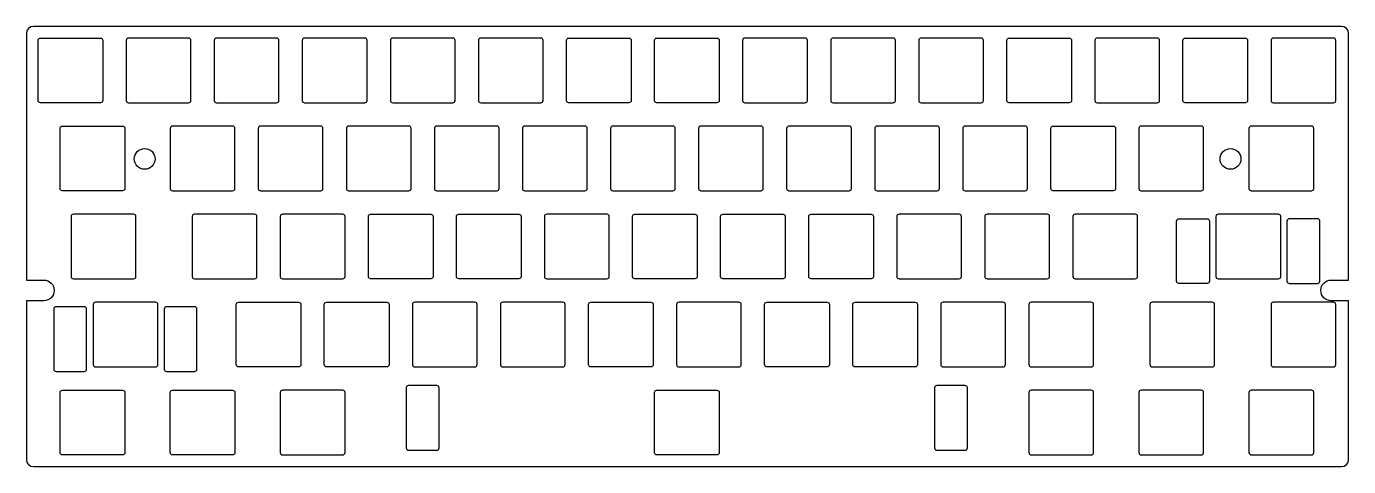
# Model space of a CAD drawing. Header units: millimetres. Extents: x 0 to 286, y -95 to 0.
import ezdxf

# ---------------------------------------------------------------- set-up
doc = ezdxf.new("R2010")
doc.units = ezdxf.units.MM
doc.layers.get('0').update_dxf_attribs({"linetype": 'CONTINUOUS'})

msp = doc.modelspace()

# ---------------------------------------------------------------- linework, layer by layer
for points in [[(285.99999, -54.87485), (286, -1.5, 0.414213562), (284.5, 0), (1.5, 0, 0.414213549), (0, -1.5), (0, -54.875), (3.75, -54.875, -1), (3.75, -59.375), (0, -59.375), (0, -93.75, 0.414213562), (1.5, -95.25), (284.5, -95.25, 0.414213562), (286, -93.75), (285.99999, -59.37515), (282.25, -59.37515, -1), (282.25, -54.87485)], [(2.525, -16.025), (2.525, -3.025, -0.414213562), (3.025, -2.525), (16.025, -2.525, -0.414213562), (16.525, -3.025), (16.525, -16.025, -0.414213562), (16.025, -16.525), (3.025, -16.525, -0.414213562)], [(21.575, -3.025), (21.575, -16.025, 0.414213562), (22.075, -16.525), (35.075, -16.525, 0.414213562), (35.575, -16.025), (35.575, -3.025, 0.414213562), (35.075, -2.525), (22.075, -2.525, 0.414213562)], [(54.625, -3.025, 0.414213562), (54.125, -2.525), (41.125, -2.525, 0.414213562), (40.625, -3.025), (40.625, -16.025, 0.414213562), (41.125, -16.525), (54.125, -16.525, 0.414213562), (54.625, -16.025)], [(60.175, -2.525, 0.414213562), (59.675, -3.025), (59.675, -16.025, 0.414213562), (60.175, -16.525), (73.175, -16.525, 0.414213562), (73.675, -16.025), (73.675, -3.025, 0.414213562), (73.175, -2.525)], [(92.725, -16.025), (92.725, -3.025, 0.414213562), (92.225, -2.525), (79.225, -2.525, 0.414213562), (78.725, -3.025), (78.725, -16.025, 0.414213562), (79.225, -16.525), (92.225, -16.525, 0.414213562)], [(111.775, -16.025), (111.775, -3.025, 0.414213562), (111.275, -2.525), (98.275, -2.525, 0.414213562), (97.775, -3.025), (97.775, -16.025, 0.414213562), (98.275, -16.525), (111.275, -16.525, 0.414213562)], [(117.325, -16.525, -0.414213562), (116.825, -16.025), (116.825, -3.025, -0.414213562), (117.325, -2.525), (130.325, -2.525, -0.414213562), (130.825, -3.025), (130.825, -16.025, -0.414213562), (130.325, -16.525)], [(149.375, -2.525, -0.414213562), (149.875, -3.025), (149.875, -16.025, -0.414213562), (149.375, -16.525), (136.375, -16.525, -0.414213562), (135.875, -16.025), (135.875, -3.025, -0.414213562), (136.375, -2.525)], [(168.925, -16.025), (168.925, -3.025, 0.414213562), (168.425, -2.525), (155.425, -2.525, 0.414213562), (154.925, -3.025), (154.925, -16.025, 0.414213562), (155.425, -16.525), (168.425, -16.525, 0.414213562)], [(173.975, -16.025, 0.414213562), (174.475, -16.525), (187.475, -16.525, 0.414213562), (187.975, -16.025), (187.975, -3.025, 0.414213562), (187.475, -2.525), (174.475, -2.525, 0.414213562), (173.975, -3.025)], [(193.525, -16.525), (206.525, -16.525, 0.414213562), (207.025, -16.025), (207.025, -3.025, 0.414213562), (206.525, -2.525), (193.525, -2.525, 0.414213562), (193.025, -3.025), (193.025, -16.025, 0.414213562)], [(212.575, -2.525), (225.575, -2.525, -0.414213562), (226.075, -3.025), (226.075, -16.025, -0.414213562), (225.575, -16.525), (212.575, -16.525, -0.414213562), (212.075, -16.025), (212.075, -3.025, -0.414213562)], [(231.125, -16.025, 0.414213562), (231.625, -16.525), (244.625, -16.525, 0.414213562), (245.125, -16.025), (245.125, -3.025, 0.414213562), (244.625, -2.525), (231.625, -2.525, 0.414213562), (231.125, -3.025)], [(250.175, -16.025), (250.175, -3.025, -0.414213562), (250.675, -2.525), (263.675, -2.525, -0.414213562), (264.175, -3.025), (264.175, -16.025, -0.414213562), (263.675, -16.525), (250.675, -16.525, -0.414213562)], [(282.725, -16.525, 0.414213562), (283.225, -16.025), (283.225, -3.025, 0.414213562), (282.725, -2.525), (269.725, -2.525, 0.414213562), (269.225, -3.025), (269.225, -16.025, 0.414213562), (269.725, -16.525)], [(20.7875, -21.575, -0.414213562), (21.2875, -22.075), (21.2875, -35.075, -0.414213562), (20.7875, -35.575), (7.7875, -35.575, -0.414213562), (7.2875, -35.075), (7.2875, -22.075, -0.414213562), (7.7875, -21.575)], [(31.6, -21.575, 0.414213562), (31.1, -22.075), (31.1, -35.075, 0.414213562), (31.6, -35.575), (44.6, -35.575, 0.414213562), (45.1, -35.075), (45.1, -22.075, 0.414213562), (44.6, -21.575)], [(50.15, -22.075), (50.15, -35.075, 0.414213562), (50.65, -35.575), (63.65, -35.575, 0.414213562), (64.15, -35.075), (64.15, -22.075, 0.414213562), (63.65, -21.575), (50.65, -21.575, 0.414213562)], [(69.2, -22.075), (69.2, -35.075, 0.414213562), (69.7, -35.575), (82.7, -35.575, 0.414213562), (83.2, -35.075), (83.2, -22.075, 0.414213562), (82.7, -21.575), (69.7, -21.575, 0.414213562)], [(88.25, -35.075, 0.414213562), (88.75, -35.575), (101.75, -35.575, 0.414213562), (102.25, -35.075), (102.25, -22.075, 0.414213562), (101.75, -21.575), (88.75, -21.575, 0.414213562), (88.25, -22.075)], [(107.8, -35.575), (120.8, -35.575, 0.414213562), (121.3, -35.075), (121.3, -22.075, 0.414213562), (120.8, -21.575), (107.8, -21.575, 0.414213562), (107.3, -22.075), (107.3, -35.075, 0.414213562)], [(126.35, -22.075), (126.35, -35.075, 0.414213562), (126.85, -35.575), (139.85, -35.575, 0.414213562), (140.35, -35.075), (140.35, -22.075, 0.414213562), (139.85, -21.575), (126.85, -21.575, 0.414213562)], [(159.4, -22.075, 0.414213562), (158.9, -21.575), (145.9, -21.575, 0.414213562), (145.4, -22.075), (145.4, -35.075, 0.414213562), (145.9, -35.575), (158.9, -35.575, 0.414213562), (159.4, -35.075)], [(164.45, -35.075, 0.414213562), (164.95, -35.575), (177.95, -35.575, 0.414213562), (178.45, -35.075), (178.45, -22.075, 0.414213562), (177.95, -21.575), (164.95, -21.575, 0.414213562), (164.45, -22.075)], [(197.5, -22.075, 0.414213562), (197, -21.575), (184, -21.575, 0.414213562), (183.5, -22.075), (183.5, -35.075, 0.414213562), (184, -35.575), (197, -35.575, 0.414213562), (197.5, -35.075)], [(202.55, -35.075, 0.414213562), (203.05, -35.575), (216.05, -35.575, 0.414213562), (216.55, -35.075), (216.55, -22.075, 0.414213562), (216.05, -21.575), (203.05, -21.575, 0.414213562), (202.55, -22.075)], [(221.6, -35.075), (221.6, -22.075, -0.414213562), (222.1, -21.575), (235.1, -21.575, -0.414213562), (235.6, -22.075), (235.6, -35.075, -0.414213562), (235.1, -35.575), (222.1, -35.575, -0.414213562)], [(241.15, -21.575, 0.414213562), (240.65, -22.075), (240.65, -35.075, 0.414213562), (241.15, -35.575), (254.15, -35.575, 0.414213562), (254.65, -35.075), (254.65, -22.075, 0.414213562), (254.15, -21.575)], [(278.4625, -35.075), (278.4625, -22.075, 0.414213562), (277.9625, -21.575), (264.9625, -21.575, 0.414213562), (264.4625, -22.075), (264.4625, -35.075, 0.414213562), (264.9625, -35.575), (277.9625, -35.575, 0.414213562)], [(23.16875, -54.625, 0.414213562), (23.66875, -54.125), (23.66875, -41.125, 0.414213562), (23.16875, -40.625), (10.16875, -40.625, 0.414213562), (9.66875, -41.125), (9.66875, -54.125, 0.414213562), (10.16875, -54.625)], [(36.3625, -40.625, 0.414213562), (35.8625, -41.125), (35.8625, -54.125, 0.414213562), (36.3625, -54.625), (49.3625, -54.625, 0.414213562), (49.8625, -54.125), (49.8625, -41.125, 0.414213562), (49.3625, -40.625)], [(55.4125, -40.625, 0.414213562), (54.9125, -41.125), (54.9125, -54.125, 0.414213562), (55.4125, -54.625), (68.4125, -54.625, 0.414213562), (68.9125, -54.125), (68.9125, -41.125, 0.414213562), (68.4125, -40.625)], [(87.4625, -54.625), (74.4625, -54.625, -0.414213562), (73.9625, -54.125), (73.9625, -41.125, -0.414213562), (74.4625, -40.625), (87.4625, -40.625, -0.414213562), (87.9625, -41.125), (87.9625, -54.125, -0.414213562)], [(93.0125, -54.125), (93.0125, -41.125, -0.414213562), (93.5125, -40.625), (106.5125, -40.625, -0.414213562), (107.0125, -41.125), (107.0125, -54.125, -0.414213562), (106.5125, -54.625), (93.5125, -54.625, -0.414213562)], [(126.0625, -54.125), (126.0625, -41.125, 0.414213562), (125.5625, -40.625), (112.5625, -40.625, 0.414213562), (112.0625, -41.125), (112.0625, -54.125, 0.414213562), (112.5625, -54.625), (125.5625, -54.625, 0.414213562)], [(131.6125, -40.625), (144.6125, -40.625, -0.414213562), (145.1125, -41.125), (145.1125, -54.125, -0.414213562), (144.6125, -54.625), (131.6125, -54.625, -0.414213562), (131.1125, -54.125), (131.1125, -41.125, -0.414213562)], [(163.6625, -40.625, -0.414213562), (164.1625, -41.125), (164.1625, -54.125, -0.414213562), (163.6625, -54.625), (150.6625, -54.625, -0.414213562), (150.1625, -54.125), (150.1625, -41.125, -0.414213562), (150.6625, -40.625)], [(182.7125, -54.625), (169.7125, -54.625, -0.414213562), (169.2125, -54.125), (169.2125, -41.125, -0.414213562), (169.7125, -40.625), (182.7125, -40.625, -0.414213562), (183.2125, -41.125), (183.2125, -54.125, -0.414213562)], [(188.7625, -40.625, 0.414213562), (188.2625, -41.125), (188.2625, -54.125, 0.414213562), (188.7625, -54.625), (201.7625, -54.625, 0.414213562), (202.2625, -54.125), (202.2625, -41.125, 0.414213562), (201.7625, -40.625)], [(221.3125, -41.125, 0.414213562), (220.8125, -40.625), (207.8125, -40.625, 0.414213562), (207.3125, -41.125), (207.3125, -54.125, 0.414213562), (207.8125, -54.625), (220.8125, -54.625, 0.414213562), (221.3125, -54.125)], [(226.8625, -40.625, 0.414213562), (226.3625, -41.125), (226.3625, -54.125, 0.414213562), (226.8625, -54.625), (239.8625, -54.625, 0.414213562), (240.3625, -54.125), (240.3625, -41.125, 0.414213562), (239.8625, -40.625)], [(255.90575, -42.125), (255.90575, -55.125, -0.414213562), (255.40575, -55.625), (249.30575, -55.625, -0.414213562), (248.80575, -55.125), (248.80575, -42.125, -0.414213562), (249.30575, -41.625), (255.40575, -41.625, -0.414213562)], [(257.81875, -40.625, 0.414213562), (257.31875, -41.125), (257.31875, -54.125, 0.414213562), (257.81875, -54.625), (270.81875, -54.625, 0.414213562), (271.31875, -54.125), (271.31875, -41.125, 0.414213562), (270.81875, -40.625)], [(272.68175, -55.125, 0.414213562), (273.18175, -55.625), (279.28175, -55.625, 0.414213562), (279.78175, -55.125), (279.78175, -42.125, 0.414213562), (279.28175, -41.625), (273.18175, -41.625, 0.414213562), (272.68175, -42.125)], [(27.93125, -59.675), (14.93125, -59.675, 0.414213562), (14.43125, -60.175), (14.43125, -73.175, 0.414213562), (14.93125, -73.675), (27.93125, -73.675, 0.414213562), (28.43125, -73.175), (28.43125, -60.175, 0.414213562)], [(45.3875, -73.175), (45.3875, -60.175, -0.414213562), (45.8875, -59.675), (58.8875, -59.675, -0.414213562), (59.3875, -60.175), (59.3875, -73.175, -0.414213562), (58.8875, -73.675), (45.8875, -73.675, -0.414213562)], [(77.9375, -73.675), (64.9375, -73.675, -0.414213562), (64.4375, -73.175), (64.4375, -60.175, -0.414213562), (64.9375, -59.675), (77.9375, -59.675, -0.414213562), (78.4375, -60.175), (78.4375, -73.175, -0.414213562)], [(97.4875, -73.175), (97.4875, -60.175, 0.414213562), (96.9875, -59.675), (83.9875, -59.675, 0.414213562), (83.4875, -60.175), (83.4875, -73.175, 0.414213562), (83.9875, -73.675), (96.9875, -73.675, 0.414213562)], [(103.0375, -73.675), (116.0375, -73.675, 0.414213562), (116.5375, -73.175), (116.5375, -60.175, 0.414213562), (116.0375, -59.675), (103.0375, -59.675, 0.414213562), (102.5375, -60.175), (102.5375, -73.175, 0.414213562)], [(121.5875, -60.175, -0.414213562), (122.0875, -59.675), (135.0875, -59.675, -0.414213562), (135.5875, -60.175), (135.5875, -73.175, -0.414213562), (135.0875, -73.675), (122.0875, -73.675, -0.414213562), (121.5875, -73.175)], [(140.6375, -60.175), (140.6375, -73.175, 0.414213562), (141.1375, -73.675), (154.1375, -73.675, 0.414213562), (154.6375, -73.175), (154.6375, -60.175, 0.414213562), (154.1375, -59.675), (141.1375, -59.675, 0.414213562)], [(173.1875, -59.675, -0.414213562), (173.6875, -60.175), (173.6875, -73.175, -0.414213562), (173.1875, -73.675), (160.1875, -73.675, -0.414213562), (159.6875, -73.175), (159.6875, -60.175, -0.414213562), (160.1875, -59.675)], [(192.2375, -59.675, -0.414213562), (192.7375, -60.175), (192.7375, -73.175, -0.414213562), (192.2375, -73.675), (179.2375, -73.675, -0.414213562), (178.7375, -73.175), (178.7375, -60.175, -0.414213562), (179.2375, -59.675)], [(211.7875, -73.175), (211.7875, -60.175, 0.414213562), (211.2875, -59.675), (198.2875, -59.675, 0.414213562), (197.7875, -60.175), (197.7875, -73.175, 0.414213562), (198.2875, -73.675), (211.2875, -73.675, 0.414213562)], [(230.3375, -73.675, 0.414213562), (230.8375, -73.175), (230.8375, -60.175, 0.414213562), (230.3375, -59.675), (217.3375, -59.675, 0.414213562), (216.8375, -60.175), (216.8375, -73.175, 0.414213562), (217.3375, -73.675)], [(243.53125, -73.675), (256.53125, -73.675, 0.414213562), (257.03125, -73.175), (257.03125, -60.175, 0.414213562), (256.53125, -59.675), (243.53125, -59.675, 0.414213562), (243.03125, -60.175), (243.03125, -73.175, 0.414213562)], [(269.725, -73.675), (282.725, -73.675, 0.414213562), (283.225, -73.175), (283.225, -60.175, 0.414213562), (282.725, -59.675), (269.725, -59.675, 0.414213562), (269.225, -60.175), (269.225, -73.175, 0.414213562)], [(13.01825, -74.175), (13.01825, -61.175, 0.414213562), (12.51825, -60.675), (6.41825, -60.675, 0.414213562), (5.91825, -61.175), (5.91825, -74.175, 0.414213562), (6.41825, -74.675), (12.51825, -74.675, 0.414213562)], [(30.29425, -60.675, 0.414213562), (29.79425, -61.175), (29.79425, -74.175, 0.414213562), (30.29425, -74.675), (36.39425, -74.675, 0.414213562), (36.89425, -74.175), (36.89425, -61.175, 0.414213562), (36.39425, -60.675)], [(21.2875, -79.225), (21.2875, -92.225, -0.414213562), (20.7875, -92.725), (7.7875, -92.725, -0.414213562), (7.2875, -92.225), (7.2875, -79.225, -0.414213562), (7.7875, -78.725), (20.7875, -78.725, -0.414213562)], [(45.1, -79.225), (45.1, -92.225, -0.414213562), (44.6, -92.725), (31.6, -92.725, -0.414213562), (31.1, -92.225), (31.1, -79.225, -0.414213562), (31.6, -78.725), (44.6, -78.725, -0.414213562)], [(54.9125, -92.225, 0.414213562), (55.4125, -92.725), (68.4125, -92.725, 0.414213562), (68.9125, -92.225), (68.9125, -79.225, 0.414213562), (68.4125, -78.725), (55.4125, -78.725, 0.414213562), (54.9125, -79.225)], [(82.65, -77.725, 0.414213562), (82.15, -78.225), (82.15, -91.225, 0.414213562), (82.65, -91.725), (88.75, -91.725, 0.414213562), (89.25, -91.225), (89.25, -78.225, 0.414213562), (88.75, -77.725)], [(149.375, -92.725), (136.375, -92.725, -0.414213562), (135.875, -92.225), (135.875, -79.225, -0.414213562), (136.375, -78.725), (149.375, -78.725, -0.414213562), (149.875, -79.225), (149.875, -92.225, -0.414213562)], [(196.45, -78.225), (196.45, -91.225, 0.414213562), (196.95, -91.725), (203.05, -91.725, 0.414213562), (203.55, -91.225), (203.55, -78.225, 0.414213562), (203.05, -77.725), (196.95, -77.725, 0.414213562)], [(230.3375, -92.725, 0.414213562), (230.8375, -92.225), (230.8375, -79.225, 0.414213562), (230.3375, -78.725), (217.3375, -78.725, 0.414213562), (216.8375, -79.225), (216.8375, -92.225, 0.414213562), (217.3375, -92.725)], [(241.15, -78.725, 0.414213562), (240.65, -79.225), (240.65, -92.225, 0.414213562), (241.15, -92.725), (254.15, -92.725, 0.414213562), (254.65, -92.225), (254.65, -79.225, 0.414213562), (254.15, -78.725)], [(264.4625, -79.225), (264.4625, -92.225, 0.414213562), (264.9625, -92.725), (277.9625, -92.725, 0.414213562), (278.4625, -92.225), (278.4625, -79.225, 0.414213562), (277.9625, -78.725), (264.9625, -78.725, 0.414213562)]]:
    msp.add_lwpolyline(points, format="xyb", close=True)
for centre in [(25.5775, -28.675), (260.4625, -28.675)]:
    msp.add_circle(centre, 2.25)

doc.saveas('drawing.dxf')
